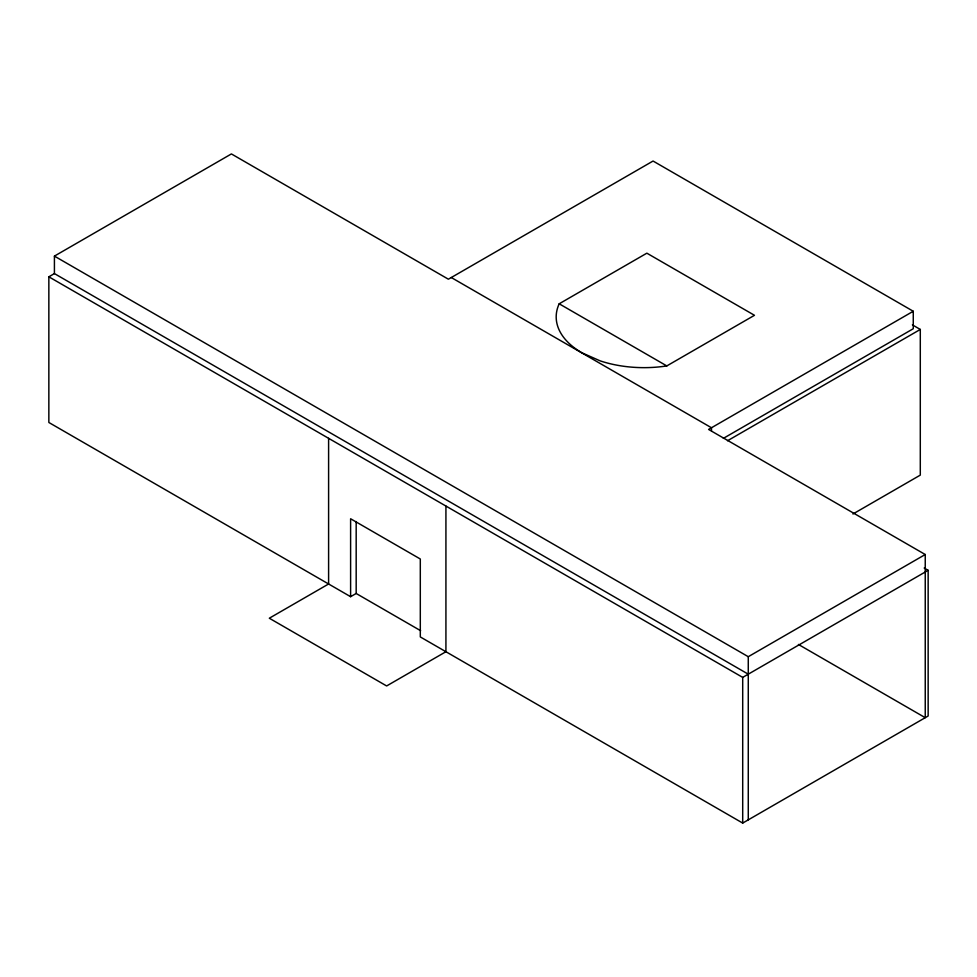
<?xml version="1.0" encoding="UTF-8"?>
<svg xmlns="http://www.w3.org/2000/svg" width="977" height="977" viewBox="0 0 977 977"><rect width="100%" height="100%" fill="white"/><g stroke="black" fill="none" stroke-linecap="round" stroke-linejoin="round"><path stroke-width="1.47" d="M748.272 674.179L54.419 273.584L54.419 256.108L231.402 153.926L448.382 279.202L653.063 161.034L913.263 311.26L913.263 328.736L723.346 438.38M420.611 630.69L356.178 593.479L350.609 596.691L48.85 422.479L48.85 276.809L54.419 273.584M559.186 303.798L646.859 253.177L754.476 315.302L666.803 365.923A87.869 50.731 0 0 1 600.122 360.855L581.926 352.795A87.869 50.731 0 0 1 559.186 303.798L666.803 365.923M913.263 311.26L708.581 429.428L925.243 554.521L925.243 717.68L798.417 644.454M727.499 440.761L920.297 329.444L920.297 475.115L852.945 514M54.419 256.108L748.272 656.703L925.243 554.521M48.85 276.809L742.703 677.391L928.15 570.324L928.15 716.007L742.703 823.074L420.305 636.931L420.305 559.003L350.609 518.763L350.609 596.691M912.396 324.877L920.297 329.444M451.289 277.529L711.476 427.755L711.476 430.674M924.193 568.04L928.15 570.324M748.272 656.703L748.272 819.85M742.703 677.391L742.703 823.074M445.927 506.049L445.927 651.72L386.636 685.952L269.31 618.221L328.602 583.99L328.602 438.319M356.178 521.535L356.178 593.479"/></g></svg>
